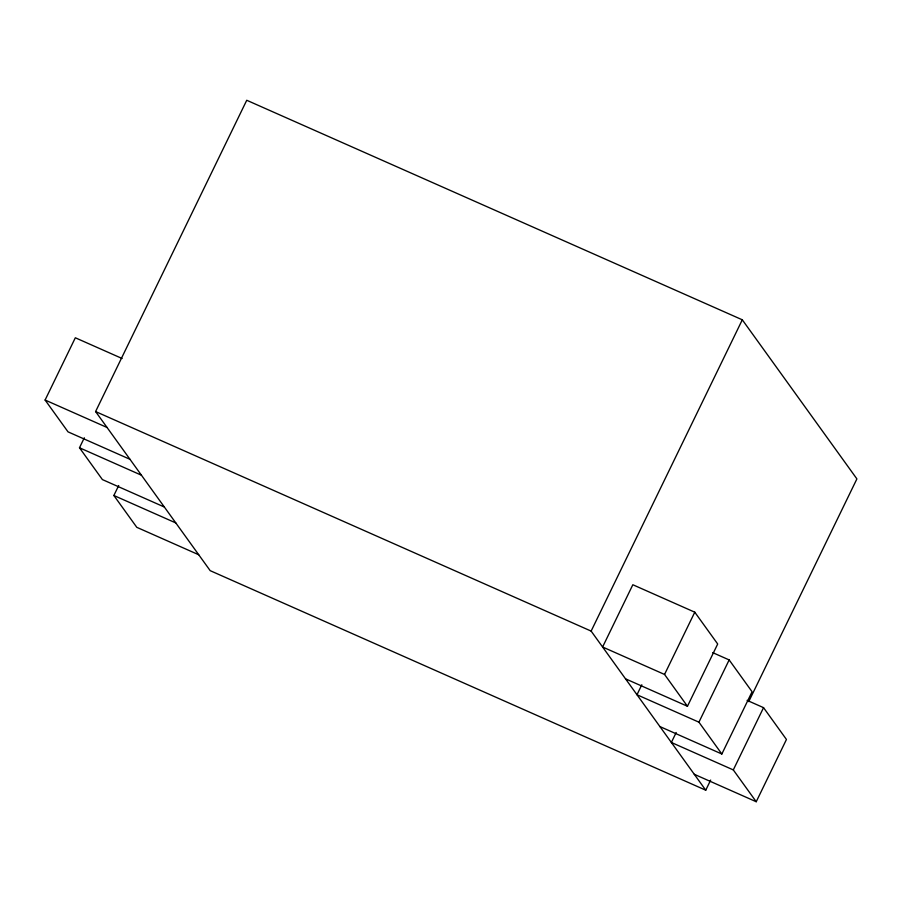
<?xml version="1.0" encoding="UTF-8"?>
<svg xmlns="http://www.w3.org/2000/svg" width="902" height="902" viewBox="0 0 902 902"><rect width="100%" height="100%" fill="white"/><g stroke="black" fill="none" stroke-linecap="round" stroke-linejoin="round"><path stroke-width="1.35" d="M129.967 459.298L68.022 431.855L45.1 400.037L75.328 337.776L122.108 358.5M710.663 780.072L705.747 790.197L210.189 570.662L95.589 411.56L246.742 100.269L742.301 319.804L856.9 478.906L748.75 701.621M164.344 507.025L102.4 479.582L79.477 447.764L84.314 437.808M198.722 554.753L136.788 527.32L113.866 495.491L118.703 485.535M705.747 790.197L591.137 631.096L742.301 319.804M641.818 684.776L636.981 694.743L698.926 722.175L721.848 754.004L752.076 691.744L729.154 659.926L712.727 652.642M664.548 674.448L694.777 612.187L632.832 584.744L602.604 647.005L664.548 674.448L687.459 706.266L717.699 644.005L694.777 612.187M676.196 732.503L671.359 742.47L733.303 769.913L756.226 801.731L786.454 739.471L763.543 707.653L747.104 700.369M698.926 722.175L729.154 659.926M733.303 769.913L763.543 707.653M95.589 411.56L591.137 631.096M45.1 400.037L107.045 427.48M625.526 678.834L687.459 706.266M79.477 447.764L141.422 475.207M659.903 726.561L721.848 754.004M113.866 495.491L175.811 522.934M694.281 774.288L756.226 801.731"/></g></svg>
